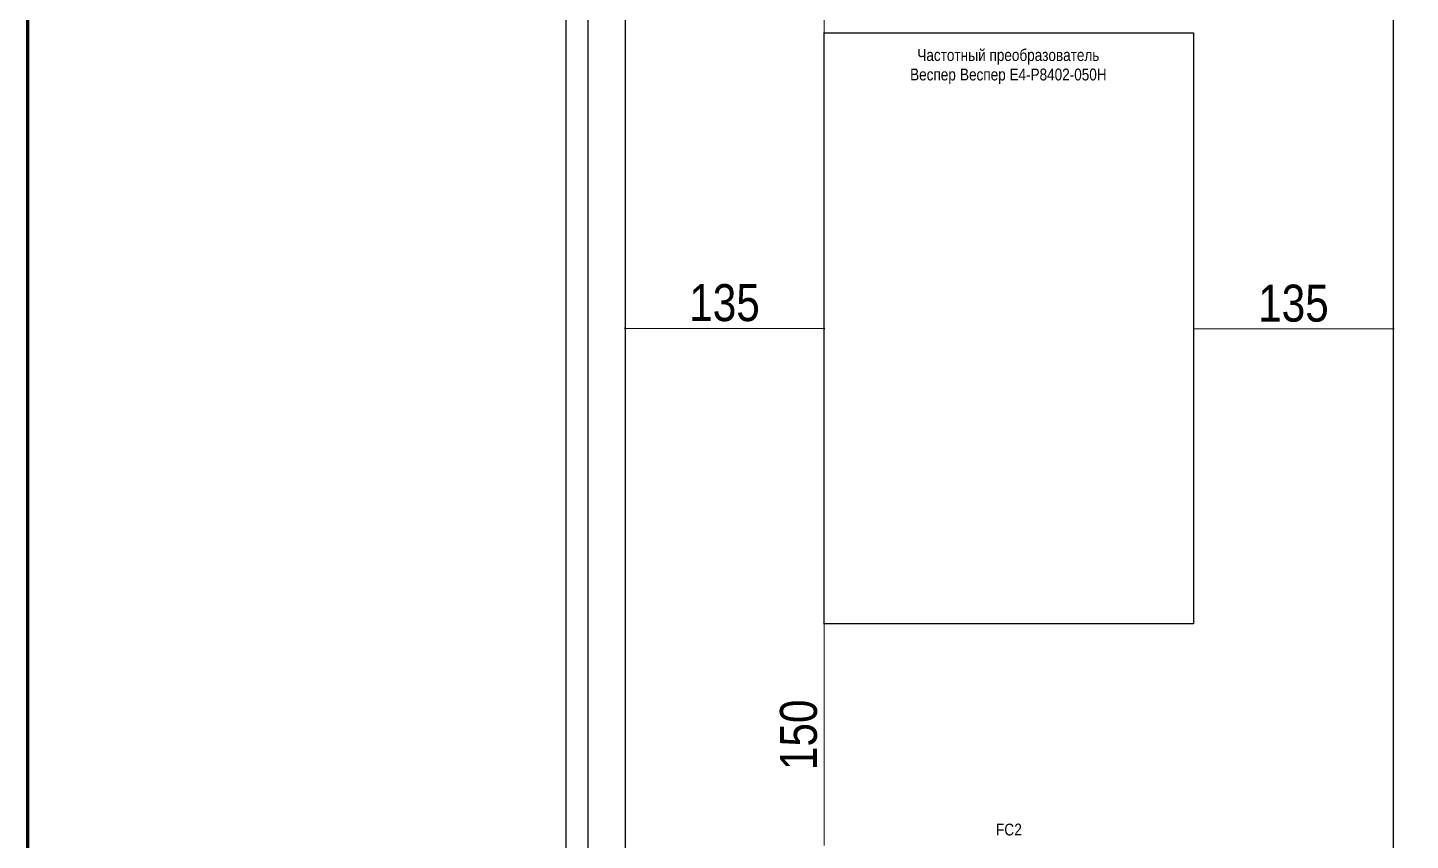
# Model space of a CAD drawing. Header units: millimetres. Extents: x -6000 to 26000, y -6000 to 26000.
# Drawn here: x 20 to 150.1, y -3746.1 to -3669.6 of the extents above; entities that cross this region are included whole.
import ezdxf

# ---------------------------------------------------------------- set-up
doc = ezdxf.new("R2010")
doc.units = ezdxf.units.MM
doc.header["$MEASUREMENT"] = 0
for name, color, linetype, lineweight in [('0_Ном._пера__246', 7, 'Continuous', 100), ('Чертеж и Рисунок_Ном._пера__1', 7, 'Continuous', 15), ('Чертеж и Рисунок_Ном._пера__21', 7, 'Continuous', 30)]:
    doc.layers.add(name, color=color, linetype=linetype, lineweight=lineweight)
for name, color, linetype, lineweight, true_color in [('Чертеж и Рисунок_Ном._пера__25', 7, 'Continuous', 0, 0x5555ff), ('Чертеж и Рисунок_Ном._пера__65', 7, 'Continuous', 40, 0x83aefe), ('Чертеж и Рисунок_Ном._пера__85', 7, 'Continuous', 5, 0x66b7ff)]:
    doc.layers.add(name, color=color, linetype=linetype, lineweight=lineweight, true_color=true_color)
doc.styles.add('СГЕНЕРИР_СТИЛЬ_1', font='ARIALN.TTF')

msp = doc.modelspace()

# ---------------------------------------------------------------- linework, layer by layer
at = {"layer": '0_Ном._пера__246', "color": 7, "linetype": 'Continuous', "lineweight": 100, "flags": 128}
msp.add_lwpolyline([(415, -3897.21), (415, -3610.21), (20, -3610.21), (20, -3897.21)], close=True, dxfattribs=at)
at = {"layer": 'Чертеж и Рисунок_Ном._пера__21', "color": 7, "linetype": 'Continuous', "lineweight": 30}
for p, q in [((70.7, -3890.39), (70.7, -3639.99)), ((72.77, -3887.96), (72.77, -3645.75)), ((76.24, -3645.75), (76.24, -3887.96)), ((148.57, -3887.96), (148.57, -3645.75)), ((94.98, -3670.1), (129.75, -3670.1)), ((94.98, -3725.74), (94.98, -3670.1)), ((129.75, -3670.1), (129.75, -3725.74)), ((129.75, -3725.74), (94.98, -3725.74))]:
    msp.add_line(p, q, dxfattribs=at)
at = {"layer": 'Чертеж и Рисунок_Ном._пера__65', "color": 161, "linetype": 'Continuous', "lineweight": 40, "true_color": 0x83aefe}
for p, q in [((94.94, -3670.06), (95.01, -3670.13)), ((76.28, -3697.89), (76.21, -3697.96)), ((94.94, -3697.96), (95.01, -3697.89)), ((129.79, -3697.94), (129.72, -3698.01)), ((148.54, -3698.01), (148.61, -3697.94)), ((95.01, -3725.77), (94.94, -3725.7))]:
    msp.add_line(p, q, dxfattribs=at)
at = {"layer": 'Чертеж и Рисунок_Ном._пера__85', "color": 151, "linetype": 'Continuous', "lineweight": 5, "true_color": 0x66b7ff}
for p, q in [((94.98, -3670.1), (94.98, -3649.23)), ((95.04, -3670.1), (94.91, -3670.1)), ((94.98, -3670.15), (94.98, -3670.1)), ((76.19, -3697.93), (76.24, -3697.93)), ((76.24, -3697.99), (76.24, -3697.86)), ((76.24, -3697.93), (94.98, -3697.93)), ((94.98, -3697.99), (94.98, -3697.86)), ((94.98, -3697.93), (95.03, -3697.93)), ((129.7, -3697.97), (129.75, -3697.97)), ((129.75, -3698.04), (129.75, -3697.91)), ((129.75, -3697.97), (148.57, -3697.97)), ((148.57, -3698.04), (148.57, -3697.91)), ((148.57, -3697.97), (148.62, -3697.97)), ((95.04, -3725.74), (94.91, -3725.74)), ((94.98, -3725.74), (94.98, -3725.69)), ((94.98, -3746.6), (94.98, -3725.74))]:
    msp.add_line(p, q, dxfattribs=at)

# ---------------------------------------------------------------- texts
at = {"layer": 'Чертеж и Рисунок_Ном._пера__1', "color": 7, "linetype": 'Continuous', "lineweight": 15, "char_height": 1.1128, "attachment_point": 7, "style": 'СГЕНЕРИР_СТИЛЬ_1'}
for s, insert in [('\\A1;{\\pql;\\fArial Narrow|b0|i0|c204|p34;Частотный преобразователь}', (103.74, -3673.09)), ('\\A1;{\\pql;\\fArial Narrow|b0|i0|c204|p34;Веспер}', (103.06, -3674.92)), ('\\A1;{\\pql;\\fArial Narrow|b0|i0|c204|p34; Веспер Е4-P8402-050H}', (107.4, -3674.92)), ('\\A1;{\\pql;\\fArial Narrow|b0|i0|c204|p34;FC}', (111.15, -3745.68)), ('\\A1;{\\pql;\\fArial Narrow|b0|i0|c204|p34;2}', (112.87, -3745.66))]:
    msp.add_mtext(s, dxfattribs=dict(at, insert=insert))
at = {"layer": 'Чертеж и Рисунок_Ном._пера__25', "color": 173, "linetype": 'Continuous', "lineweight": 0, "true_color": 0x5555ff, "char_height": 3.4775, "attachment_point": 7, "style": 'СГЕНЕРИР_СТИЛЬ_1'}
for insert in [(82.27, -3697.29), (135.82, -3697.34)]:
    msp.add_mtext('\\A1;{\\pql;\\fArial Narrow|b0|i0|c204|p34;135}', dxfattribs=dict(at, insert=insert))
at = {"layer": 'Чертеж и Рисунок_Ном._пера__25', "color": 173, "linetype": 'Continuous', "lineweight": 0, "true_color": 0x5555ff, "insert": (94.34, -3739.51), "char_height": 3.4775, "attachment_point": 7, "rotation": 90, "style": 'СГЕНЕРИР_СТИЛЬ_1'}
msp.add_mtext('\\A1;{\\pql;\\fArial Narrow|b0|i0|c204|p34;150}', dxfattribs=at)

doc.saveas('drawing.dxf')
